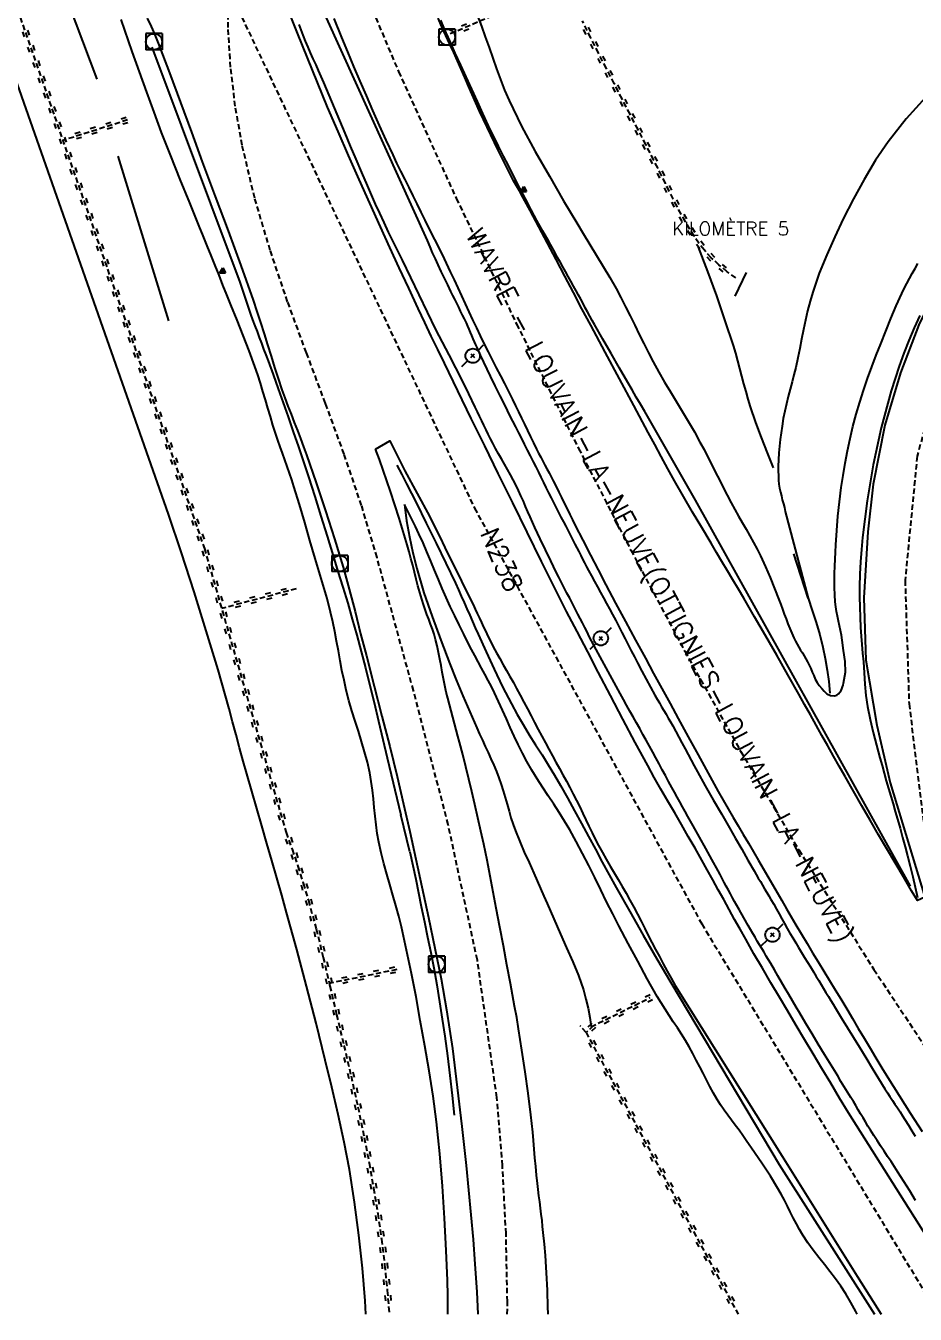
# Model space of a CAD drawing. Header units: millimetres. Extents: x 164000 to 165000, y 151998 to 153000.
# Drawn here: x 164784.2 to 164866.7, y 152000 to 152119.6 of the extents above; entities that cross this region are included whole.
import ezdxf
from ezdxf.enums import TextEntityAlignment as Align

# ---------------------------------------------------------------- set-up
doc = ezdxf.new("R2010")
doc.units = ezdxf.units.MM
doc.linetypes.add('DASHED', pattern=[0.75, 0.5, -0.25])
doc.layers.get('0').update_dxf_attribs({"linetype": 'CONTINUOUS'})
for name, color, linetype in [('W0001', 6, 'DASHED'), ('W0004', 5, 'CONTINUOUS'), ('W0008', 7, 'CONTINUOUS'), ('W0010', 4, 'CONTINUOUS'), ('W0120', 7, 'CONTINUOUS'), ('W0211', 2, 'CONTINUOUS'), ('W0214', 2, 'CONTINUOUS'), ('W0220', 5, 'DASHED'), ('W0300', 7, 'CONTINUOUS'), ('W0330', 7, 'CONTINUOUS'), ('W0420', 7, 'CONTINUOUS'), ('W0473', 7, 'CONTINUOUS'), ('W0850', 7, 'CONTINUOUS'), ('W0984', 7, 'CONTINUOUS'), ('W0989', 7, 'CONTINUOUS'), ('W0990', 7, 'CONTINUOUS')]:
    doc.layers.add(name, color=color, linetype=linetype)
doc.styles.get("Standard").update_dxf_attribs({"font": 'romans.shx', "width": 0.85})

# ---------------------------------------------------------------- blocks, each defined once
blk = doc.blocks.new('T420')
for p, q in [((0.75, 0.75), (-0.75, 0.75)), ((-0.75, 0.75), (-0.75, -0.75)), ((0.75, 0.75), (0.75, -0.75)), ((0.75, -0.75), (-0.75, -0.75))]:
    blk.add_line(p, q)
blk.add_ellipse((0, 0), major_axis=(-0.53, 0.53), ratio=1, start_param=3.926991, end_param=10.210176)
blk = doc.blocks.new('T850')
for p, q in [((-0.25, -0.15), (0, 0.32)), ((0, 0.32), (0.25, -0.15)), ((-0.25, -0.15), (0.25, -0.15))]:
    blk.add_line(p, q)
for major_axis in [(-0.106, 0.106), (-0.0354, 0.0354), (-0.0236, 0.0236)]:
    blk.add_ellipse((0, 0), major_axis=major_axis, ratio=1, start_param=3.926991, end_param=10.210176)
blk = doc.blocks.new('T473')
for p, q in [((-0.166667, 0.166667), (0.166667, -0.166667)), ((-0.166667, -0.166667), (0.166667, 0.166667)), ((0.500001, 0.500001), (1.000002, 1.000002)), ((-1.000002, -1.000002), (-0.500001, -0.500001))]:
    blk.add_line(p, q)
blk.add_ellipse((0, 0), major_axis=(0.471405, 0.471405), ratio=1, start_param=5.4977871438, end_param=11.780972451)
blk = doc.blocks.new('t220o')
at = {"color": 0, "linetype": 'Continuous'}
for p, q in [((-0.25, 0.25), (0.25, 0.25)), ((-0.25, -0.25), (0.25, -0.25))]:
    blk.add_line(p, q, dxfattribs=at)

msp = doc.modelspace()

# ---------------------------------------------------------------- linework, layer by layer
at = {"layer": 'W0001'}
for points in [[(164798.4, 152171), (164801.84, 152159.92), (164805.55, 152148.93), (164809.52, 152138.03), (164813.76, 152127.23), (164818.79, 152115.33), (164824.15, 152103.56), (164829.74, 152091.91), (164835.5, 152080.35), (164840.36, 152070.9), (164845.36, 152061.52), (164850.54, 152052.25), (164855.94, 152043.09), (164862.9, 152032), (164870.14, 152021.08), (164877.56, 152010.3), (164884.79, 152000)], [(164913.84, 152127.65), (164902.31, 152124), (164891.58, 152118.44), (164884.49, 152112.97), (164878.49, 152106.36), (164873.65, 152098.9), (164869.97, 152090.84), (164866.92, 152079.63), (164865.8, 152068.11), (164866.17, 152056.65), (164867.54, 152045.36), (164870.1, 152033.29), (164873.9, 152021.55), (164878.91, 152010.27), (164884.84, 152000)], [(164828.89, 152000), (164828.9, 152001.19), (164828.77, 152007.5), (164828.44, 152013.81), (164827.92, 152020.11), (164826.11, 152032.86), (164823.4, 152045.44), (164820.18, 152057.87), (164816.8, 152070.23), (164815.37, 152075.05), (164813.75, 152079.81), (164812.02, 152084.53), (164810.25, 152089.23), (164808.51, 152093.96), (164806.89, 152098.73), (164805.45, 152103.57), (164804.29, 152108.48), (164803.65, 152112.1), (164803.21, 152115.74), (164802.99, 152119.41), (164802.97, 152123.08)], [(164802.97, 152123.08), (164825.84, 152074.82), (164846.93, 152036.22), (164868.86, 152000)]]:
    msp.add_lwpolyline(points, dxfattribs=at)
at = {"layer": 'W0004'}
for points in [[(164795.9, 152117.6), (164804.07, 152095.78)], [(164804.07, 152095.78), (164804.31, 152095.03), (164804.56, 152094.29), (164804.81, 152093.55), (164805.07, 152092.81), (164805.26, 152092.27), (164805.46, 152091.73), (164805.67, 152091.19), (164805.87, 152090.65), (164806.08, 152090.11), (164806.28, 152089.57), (164806.49, 152089.03), (164806.69, 152088.49), (164807.16, 152087.2), (164807.63, 152085.89), (164808.09, 152084.59), (164808.55, 152083.29), (164809.03, 152081.89), (164809.51, 152080.5), (164809.98, 152079.1), (164810.44, 152077.7), (164811.02, 152075.88), (164811.6, 152074.05), (164812.17, 152072.22), (164812.73, 152070.39), (164813.18, 152068.93), (164813.64, 152067.46), (164814.08, 152065.99), (164814.51, 152064.51), (164814.93, 152063.01), (164815.33, 152061.5), (164815.72, 152059.98), (164816.1, 152058.47), (164816.53, 152056.76), (164816.94, 152055.05), (164817.34, 152053.33), (164817.75, 152051.62)], [(164817.75, 152051.62), (164819.02, 152046.36)], [(164818.99, 152046.36), (164819.02, 152046.36)], [(164819.85, 152042.91), (164819.02, 152046.36)], [(164819.85, 152042.91), (164820.13, 152041.64), (164820.39, 152040.37), (164820.65, 152039.1), (164820.9, 152037.83), (164821.2, 152036.41), (164821.5, 152034.99), (164821.79, 152033.57), (164822.06, 152032.14), (164822.34, 152030.56), (164822.61, 152028.98), (164822.86, 152027.39), (164823.09, 152025.8), (164823.33, 152023.97), (164823.56, 152022.14), (164823.77, 152020.3), (164823.95, 152018.47)]]:
    msp.add_lwpolyline(points, dxfattribs=at)
at = {"layer": 'W0008'}
for points in [[(164919.32, 152131.86), (164911.96, 152130.45), (164905.73, 152128.64), (164899.89, 152126.4), (164895.03, 152123.97), (164890.3, 152120.97), (164885.61, 152117.4), (164881.29, 152113.43), (164876.87, 152108.54), (164873.9, 152104.62), (164869.87, 152097.55), (164867.09, 152091.83), (164865.36, 152087.37), (164863.92, 152082.51), (164862.84, 152077.04), (164862.34, 152072.62), (164861.97, 152066.47), (164862.15, 152060.69), (164863.18, 152054.68), (164864.41, 152049.32), (164867.63, 152038.71), (164866.95, 152038.4), (164866.41, 152039.29)], [(164860.56, 152018.68), (164859.73, 152020.06), (164858.91, 152021.43), (164858.09, 152022.81), (164857.27, 152024.18), (164856.48, 152025.49), (164855.7, 152026.8), (164854.91, 152028.11), (164854.14, 152029.42), (164853.35, 152030.76), (164852.56, 152032.11), (164851.78, 152033.46), (164851.01, 152034.81), (164850.49, 152035.73), (164849.98, 152036.64), (164849.47, 152037.56), (164848.97, 152038.48), (164848.46, 152039.4), (164847.96, 152040.32), (164847.45, 152041.24), (164846.93, 152042.15), (164846.31, 152043.25), (164845.68, 152044.34), (164845.05, 152045.44), (164844.42, 152046.53), (164843.78, 152047.62), (164843.15, 152048.72), (164842.53, 152049.81), (164841.92, 152050.92), (164840.75, 152053.07), (164839.6, 152055.23), (164838.47, 152057.41), (164837.33, 152059.58), (164836.35, 152061.46), (164835.36, 152063.35), (164834.39, 152065.23), (164833.42, 152067.13), (164832.06, 152069.85), (164830.72, 152072.57), (164829.39, 152075.3), (164828.05, 152078.03), (164826.8, 152080.58), (164825.55, 152083.14), (164824.3, 152085.69), (164823.06, 152088.25), (164822.45, 152089.52), (164821.84, 152090.78), (164821.24, 152092.05), (164820.63, 152093.32), (164819.75, 152095.21), (164818.87, 152097.11), (164817.99, 152099), (164817.13, 152100.9), (164816.13, 152103.11), (164815.14, 152105.32), (164814.15, 152107.53), (164813.19, 152109.75), (164812.22, 152112.03), (164811.27, 152114.31), (164810.34, 152116.6), (164809.41, 152118.89), (164808.62, 152120.9)], [(164795.48, 152120.28), (164795.83, 152119.51), (164796.17, 152118.73), (164796.49, 152117.95), (164797.56, 152115.22), (164798.58, 152112.46), (164799.58, 152109.7), (164800.59, 152106.94), (164801.79, 152103.74), (164802.99, 152100.54), (164804.17, 152097.33), (164805.31, 152094.1), (164805.66, 152093.07), (164806, 152092.03), (164806.32, 152090.99), (164806.64, 152089.95), (164806.97, 152088.91), (164807.29, 152087.87), (164807.63, 152086.83), (164807.98, 152085.8), (164808.25, 152085.04), (164808.53, 152084.28), (164808.82, 152083.53), (164809.11, 152082.77), (164809.41, 152082.02), (164809.69, 152081.27), (164809.98, 152080.51), (164810.25, 152079.75), (164811.14, 152077.17), (164812.01, 152074.57), (164812.85, 152071.96), (164813.65, 152069.34), (164814.22, 152067.29), (164814.76, 152065.22), (164815.28, 152063.15), (164815.81, 152061.09), (164816.53, 152058.29), (164817.26, 152055.5), (164817.98, 152052.7), (164818.66, 152049.89), (164819.26, 152047.34), (164819.84, 152044.79), (164820.41, 152042.23), (164820.96, 152039.67), (164821.57, 152036.82), (164822.17, 152033.98), (164822.74, 152031.12), (164823.25, 152028.26), (164823.79, 152024.65), (164824.25, 152021.04), (164824.66, 152017.42), (164825.06, 152013.8), (164825.3, 152011.52), (164825.52, 152009.23), (164825.72, 152006.94), (164825.89, 152004.65), (164826.06, 152002.07), (164826.17, 152000)], [(164812.78, 152120.25), (164813.51, 152118.49), (164814.07, 152117.14), (164814.63, 152115.79), (164815.2, 152114.44), (164815.78, 152113.1), (164816.38, 152111.71), (164817, 152110.33), (164817.62, 152108.96), (164818.26, 152107.59), (164818.62, 152106.83), (164818.99, 152106.07), (164819.37, 152105.31), (164819.74, 152104.55), (164820.12, 152103.79), (164820.5, 152103.04), (164820.88, 152102.28), (164821.25, 152101.52), (164821.84, 152100.33), (164822.43, 152099.14), (164823.02, 152097.95), (164823.6, 152096.75), (164823.95, 152096.01), (164824.3, 152095.26), (164824.64, 152094.51), (164824.99, 152093.77), (164825.33, 152093.02), (164825.67, 152092.27), (164826.02, 152091.53), (164826.38, 152090.79), (164826.75, 152090.04), (164827.12, 152089.3), (164827.49, 152088.57), (164827.87, 152087.83), (164828.25, 152087.09), (164828.63, 152086.36), (164829, 152085.62), (164829.37, 152084.88), (164829.66, 152084.31), (164829.94, 152083.73), (164830.21, 152083.16), (164830.49, 152082.59), (164830.77, 152082.01), (164831.05, 152081.44), (164831.33, 152080.86), (164831.61, 152080.29), (164831.8, 152079.92), (164831.99, 152079.55), (164832.19, 152079.18), (164832.38, 152078.81), (164832.57, 152078.44), (164832.77, 152078.07), (164832.96, 152077.7), (164833.15, 152077.33), (164833.41, 152076.81), (164833.67, 152076.3), (164833.92, 152075.78), (164834.18, 152075.26), (164834.43, 152074.75), (164834.69, 152074.23), (164834.94, 152073.71), (164835.2, 152073.2), (164835.9, 152071.82), (164836.61, 152070.44), (164837.32, 152069.07), (164838.03, 152067.7), (164838.94, 152065.98), (164839.86, 152064.28), (164840.78, 152062.57), (164841.7, 152060.87), (164842.46, 152059.47), (164843.22, 152058.08), (164843.99, 152056.68), (164844.75, 152055.29), (164845.68, 152053.59), (164846.6, 152051.9), (164847.53, 152050.2), (164848.47, 152048.52), (164848.93, 152047.71), (164849.39, 152046.91), (164849.86, 152046.11), (164850.32, 152045.31), (164850.79, 152044.52), (164851.26, 152043.72), (164851.73, 152042.92), (164852.2, 152042.12), (164852.63, 152041.37), (164853.06, 152040.63), (164853.5, 152039.88), (164853.93, 152039.13), (164854.36, 152038.38), (164854.8, 152037.63), (164855.24, 152036.88), (164855.67, 152036.13), (164856.19, 152035.27), (164856.71, 152034.41), (164857.22, 152033.55), (164857.75, 152032.69), (164858.27, 152031.83), (164858.79, 152030.98), (164859.31, 152030.12), (164859.83, 152029.26), (164860.38, 152028.35), (164860.92, 152027.43), (164861.46, 152026.52), (164862, 152025.61), (164862.55, 152024.7), (164863.09, 152023.79), (164863.64, 152022.88), (164864.2, 152021.97), (164865.25, 152020.3), (164866.31, 152018.63), (164867.38, 152016.96)], [(164866.41, 152039.29), (164865.64, 152040.59), (164864.87, 152041.89), (164864.1, 152043.19), (164863.34, 152044.5), (164862.55, 152045.84), (164861.78, 152047.19), (164861, 152048.54), (164860.23, 152049.89), (164859.69, 152050.85), (164859.16, 152051.8), (164858.62, 152052.76), (164858.09, 152053.72), (164857.55, 152054.68), (164857.02, 152055.64), (164856.48, 152056.6), (164855.94, 152057.55), (164854.93, 152059.35), (164853.91, 152061.15), (164852.88, 152062.94), (164851.84, 152064.73), (164851.34, 152065.58), (164850.84, 152066.44), (164850.33, 152067.29), (164849.83, 152068.14), (164849.32, 152069), (164848.81, 152069.85), (164848.3, 152070.7), (164847.8, 152071.55), (164846.94, 152073), (164846.08, 152074.44), (164845.23, 152075.89), (164844.4, 152077.35), (164843.78, 152078.47), (164843.17, 152079.59), (164842.57, 152080.71), (164841.97, 152081.83), (164840.63, 152084.32), (164839.29, 152086.8), (164837.96, 152089.29), (164836.63, 152091.78), (164835.82, 152093.3), (164835.02, 152094.83), (164834.22, 152096.35), (164833.42, 152097.88), (164832.62, 152099.4), (164831.82, 152100.92), (164831, 152102.44), (164830.18, 152103.95), (164830.1, 152104.11), (164830.01, 152104.26), (164829.92, 152104.42), (164829.83, 152104.57), (164829.74, 152104.72), (164829.65, 152104.88), (164829.57, 152105.03), (164829.48, 152105.19), (164828.75, 152106.6), (164828.04, 152108.02), (164827.35, 152109.45), (164826.68, 152110.88), (164826.32, 152111.65), (164825.97, 152112.43), (164825.63, 152113.2), (164825.29, 152113.98), (164824.95, 152114.76), (164824.61, 152115.54), (164824.27, 152116.31), (164823.93, 152117.09), (164823.56, 152117.88), (164823.2, 152118.68), (164822.83, 152119.47), (164822.46, 152120.27)], [(164816.67, 152080.29), (164817.99, 152081.05), (164819.37, 152078.27), (164821.66, 152074.06)], [(164832.68, 152000), (164832.68, 152000.09), (164832.66, 152000.63), (164832.65, 152001.16), (164832.63, 152001.7), (164832.61, 152002.23), (164832.58, 152002.77), (164832.56, 152003.31), (164832.49, 152004.37), (164832.42, 152005.44), (164832.33, 152006.5), (164832.23, 152007.57), (164832.17, 152008.14), (164832.11, 152008.71), (164832.04, 152009.28), (164831.97, 152009.85), (164831.9, 152010.42), (164831.83, 152010.99), (164831.76, 152011.56), (164831.69, 152012.13), (164831.61, 152012.92), (164831.54, 152013.72), (164831.46, 152014.51), (164831.39, 152015.31), (164831.32, 152016.11), (164831.25, 152016.9), (164831.16, 152017.7), (164831.07, 152018.49), (164830.82, 152020.5), (164830.55, 152022.5), (164830.25, 152024.51), (164829.94, 152026.5), (164829.76, 152027.55), (164829.57, 152028.6), (164829.38, 152029.64), (164829.19, 152030.69), (164828.86, 152032.43), (164828.53, 152034.18), (164828.2, 152035.93), (164827.86, 152037.67), (164827.58, 152039.16), (164827.3, 152040.64), (164827.01, 152042.13), (164826.7, 152043.61), (164826.44, 152044.84), (164826.17, 152046.07), (164825.88, 152047.29), (164825.6, 152048.52), (164825.32, 152049.66), (164825.04, 152050.8), (164824.76, 152051.94), (164824.46, 152053.08), (164824.31, 152053.66), (164824.15, 152054.24), (164823.99, 152054.82), (164823.83, 152055.41), (164823.67, 152055.99), (164823.52, 152056.57), (164823.37, 152057.16), (164823.22, 152057.74), (164823.09, 152058.35), (164822.97, 152058.96), (164822.86, 152059.57), (164822.75, 152060.19), (164822.63, 152060.8), (164822.51, 152061.41), (164822.38, 152062.02), (164822.23, 152062.62), (164822.09, 152063.1), (164821.94, 152063.57), (164821.77, 152064.03), (164821.61, 152064.49), (164821.43, 152064.95), (164821.27, 152065.41), (164821.11, 152065.88), (164820.96, 152066.35), (164820.77, 152066.97), (164820.6, 152067.6), (164820.44, 152068.23), (164820.28, 152068.87), (164820.12, 152069.5), (164819.95, 152070.13), (164819.79, 152070.76), (164819.61, 152071.39), (164819.24, 152072.64), (164818.85, 152073.88), (164818.45, 152075.12), (164818.04, 152076.35), (164817.71, 152077.34), (164817.37, 152078.33), (164817.02, 152079.31), (164816.67, 152080.29)], [(164821.66, 152074.06), (164822.14, 152073.1), (164822.62, 152072.13), (164823.1, 152071.17), (164823.57, 152070.2), (164824.11, 152069.12), (164824.64, 152068.04), (164825.18, 152066.95), (164825.71, 152065.86), (164825.91, 152065.44), (164826.1, 152065.02), (164826.3, 152064.6), (164826.49, 152064.18), (164826.69, 152063.76), (164826.89, 152063.35), (164827.09, 152062.93), (164827.3, 152062.52), (164827.59, 152061.95), (164827.89, 152061.39), (164828.2, 152060.84), (164828.51, 152060.28), (164828.83, 152059.73), (164829.14, 152059.18), (164829.45, 152058.62), (164829.75, 152058.07), (164830.09, 152057.44), (164830.42, 152056.81), (164830.76, 152056.18), (164831.09, 152055.54), (164831.42, 152054.91), (164831.75, 152054.28), (164832.09, 152053.65), (164832.42, 152053.02), (164832.74, 152052.43), (164833.07, 152051.83), (164833.4, 152051.24), (164833.73, 152050.65), (164834.05, 152050.06), (164834.38, 152049.47), (164834.7, 152048.87), (164835.01, 152048.27), (164835.31, 152047.68), (164835.61, 152047.08), (164835.89, 152046.48), (164836.18, 152045.88), (164836.46, 152045.28), (164836.75, 152044.68), (164837.05, 152044.09), (164837.36, 152043.5), (164837.71, 152042.86), (164838.07, 152042.22), (164838.44, 152041.59), (164838.81, 152040.96), (164839.18, 152040.33), (164839.55, 152039.7), (164839.92, 152039.07), (164840.27, 152038.43), (164840.62, 152037.78), (164840.97, 152037.13), (164841.3, 152036.47), (164841.64, 152035.81), (164841.97, 152035.16), (164842.31, 152034.5), (164842.65, 152033.85), (164843, 152033.19), (164843.36, 152032.52), (164843.73, 152031.85), (164844.1, 152031.19), (164844.48, 152030.52)], [(164844.48, 152030.52), (164854.41, 152014.66), (164861.34, 152003.52), (164863.58, 152000)], [(164872.35, 152000), (164872.26, 152000.12), (164860.56, 152018.68)]]:
    msp.add_lwpolyline(points, dxfattribs=at)
at = {"layer": 'W0010'}
for points in [[(164809.52, 152125.99), (164821.44, 152099.63)], [(164819.18, 152097.83), (164818.73, 152098.69), (164818.3, 152099.56), (164817.87, 152100.43), (164817.45, 152101.31), (164817.06, 152102.17), (164816.67, 152103.03), (164816.29, 152103.89), (164815.91, 152104.76), (164815.39, 152105.97), (164814.87, 152107.18), (164814.35, 152108.4), (164813.84, 152109.62), (164813.59, 152110.2), (164813.34, 152110.79), (164813.1, 152111.38), (164812.85, 152111.96), (164812.61, 152112.55), (164812.36, 152113.14), (164812.12, 152113.72), (164811.87, 152114.31), (164811.63, 152114.86), (164811.38, 152115.41), (164811.14, 152115.95), (164810.89, 152116.5), (164810.64, 152117.05), (164810.4, 152117.6), (164810.17, 152118.15), (164809.95, 152118.71), (164809.77, 152119.2), (164809.59, 152119.7)], [(164841.65, 152083.77), (164841.26, 152084.45), (164840.86, 152085.12), (164840.47, 152085.8), (164840.08, 152086.47), (164839.3, 152087.81), (164838.52, 152089.15), (164837.75, 152090.49), (164836.98, 152091.84), (164836.76, 152092.23), (164836.55, 152092.62), (164836.34, 152093.01), (164836.13, 152093.4), (164835.92, 152093.79), (164835.71, 152094.19), (164835.5, 152094.58), (164835.28, 152094.97), (164835.03, 152095.42), (164834.79, 152095.87), (164834.54, 152096.31), (164834.29, 152096.76), (164834.04, 152097.21), (164833.78, 152097.66), (164833.53, 152098.11), (164833.29, 152098.56), (164832.74, 152099.54), (164832.18, 152100.52), (164831.64, 152101.5), (164831.1, 152102.49), (164830.57, 152103.5), (164830.05, 152104.51), (164829.54, 152105.53), (164829.02, 152106.54), (164828.55, 152107.47), (164828.08, 152108.41), (164827.62, 152109.35), (164827.16, 152110.29), (164826.63, 152111.42), (164826.11, 152112.55), (164825.6, 152113.69), (164825.08, 152114.82), (164824.58, 152115.93), (164824.06, 152117.04), (164823.56, 152118.16), (164823.06, 152119.27), (164822.71, 152120.09)], [(164821.44, 152099.63), (164821.69, 152099.07), (164821.93, 152098.51), (164822.19, 152097.95), (164822.44, 152097.4), (164822.73, 152096.77), (164823.03, 152096.15), (164823.33, 152095.53), (164823.63, 152094.91), (164823.81, 152094.55), (164823.99, 152094.19), (164824.17, 152093.82), (164824.35, 152093.46), (164824.53, 152093.1), (164824.71, 152092.73), (164824.89, 152092.37), (164825.06, 152092), (164825.19, 152091.71), (164825.32, 152091.42), (164825.45, 152091.12), (164825.57, 152090.83), (164825.7, 152090.53), (164825.82, 152090.24), (164825.95, 152089.95), (164826.08, 152089.65), (164826.38, 152089), (164826.68, 152088.36), (164826.99, 152087.71), (164827.3, 152087.06), (164827.74, 152086.15), (164828.19, 152085.24), (164828.65, 152084.33), (164829.1, 152083.42), (164829.38, 152082.88), (164829.65, 152082.34), (164829.92, 152081.8), (164830.2, 152081.26), (164830.47, 152080.73), (164830.74, 152080.19), (164831.02, 152079.65), (164831.29, 152079.11), (164831.53, 152078.63), (164831.77, 152078.15), (164832.01, 152077.67), (164832.25, 152077.19), (164832.48, 152076.71), (164832.72, 152076.23), (164832.96, 152075.75), (164833.2, 152075.28), (164833.43, 152074.84), (164833.65, 152074.41), (164833.87, 152073.98), (164834.09, 152073.55), (164834.32, 152073.12), (164834.54, 152072.69), (164834.76, 152072.26), (164834.98, 152071.82), (164835.16, 152071.47), (164835.34, 152071.12), (164835.52, 152070.77), (164835.7, 152070.42), (164835.87, 152070.07), (164836.05, 152069.72), (164836.23, 152069.37), (164836.41, 152069.02), (164836.69, 152068.51), (164836.97, 152068), (164837.25, 152067.49), (164837.53, 152066.98), (164837.82, 152066.47), (164838.1, 152065.97), (164838.38, 152065.46), (164838.65, 152064.94), (164838.95, 152064.38), (164839.24, 152063.82), (164839.53, 152063.26), (164839.82, 152062.69), (164840.1, 152062.13), (164840.39, 152061.56), (164840.68, 152061), (164840.97, 152060.44), (164841.37, 152059.69), (164841.77, 152058.94), (164842.18, 152058.19), (164842.59, 152057.45), (164842.79, 152057.09), (164843, 152056.73), (164843.21, 152056.38), (164843.41, 152056.03), (164843.62, 152055.68), (164843.83, 152055.32), (164844.04, 152054.97), (164844.24, 152054.61), (164844.53, 152054.08), (164844.82, 152053.55), (164845.1, 152053.02), (164845.39, 152052.48), (164845.67, 152051.95), (164845.95, 152051.41), (164846.24, 152050.88), (164846.53, 152050.35), (164847.26, 152049.04), (164848, 152047.74), (164848.75, 152046.44), (164849.5, 152045.14), (164850.07, 152044.15), (164850.64, 152043.15), (164851.21, 152042.15), (164851.79, 152041.15), (164851.99, 152040.82), (164852.18, 152040.48), (164852.38, 152040.15), (164852.57, 152039.82), (164852.77, 152039.48), (164852.97, 152039.15), (164853.16, 152038.82), (164853.35, 152038.48), (164853.61, 152038.04), (164853.86, 152037.59), (164854.11, 152037.15), (164854.36, 152036.7), (164854.61, 152036.25), (164854.87, 152035.81), (164855.12, 152035.36), (164855.38, 152034.92), (164855.65, 152034.47), (164855.92, 152034.02), (164856.19, 152033.57), (164856.46, 152033.12), (164856.74, 152032.68), (164857.02, 152032.23), (164857.29, 152031.78), (164857.56, 152031.33), (164857.79, 152030.97), (164858.01, 152030.6), (164858.23, 152030.23), (164858.45, 152029.86), (164858.68, 152029.5), (164858.9, 152029.13), (164859.12, 152028.76), (164859.34, 152028.39), (164859.9, 152027.49), (164860.45, 152026.58), (164861, 152025.68), (164861.56, 152024.78), (164862.15, 152023.81), (164862.74, 152022.85), (164863.33, 152021.88), (164863.93, 152020.92), (164864.16, 152020.56), (164864.39, 152020.2), (164864.63, 152019.85), (164864.86, 152019.49), (164865.1, 152019.14), (164865.33, 152018.78), (164865.56, 152018.42), (164865.79, 152018.06), (164866.11, 152017.55), (164866.43, 152017.03), (164866.74, 152016.52)], [(164822.25, 152091.38), (164819.18, 152097.83)], [(164867.17, 152092.7), (164866.65, 152091.54), (164866.16, 152090.36), (164865.69, 152089.18), (164865.25, 152087.98), (164864.87, 152086.85), (164864.52, 152085.7), (164864.19, 152084.55), (164863.88, 152083.4), (164863.59, 152082.26), (164863.32, 152081.13), (164863.08, 152079.98), (164862.85, 152078.84), (164862.55, 152077.16), (164862.28, 152075.48), (164862.05, 152073.79), (164861.85, 152072.09), (164861.75, 152070.96), (164861.67, 152069.82), (164861.61, 152068.68), (164861.58, 152067.53), (164861.58, 152066.58), (164861.59, 152065.63), (164861.62, 152064.68), (164861.66, 152063.73), (164861.72, 152062.93), (164861.78, 152062.14), (164861.86, 152061.34), (164861.93, 152060.55), (164862.01, 152059.51), (164862.08, 152058.47), (164862.17, 152057.43), (164862.31, 152056.39), (164862.55, 152055.19), (164862.84, 152053.99), (164863.15, 152052.8), (164863.47, 152051.62), (164863.66, 152050.91), (164863.86, 152050.2), (164864.06, 152049.49), (164864.27, 152048.78), (164864.48, 152048.08), (164864.68, 152047.37), (164864.89, 152046.66), (164865.09, 152045.95), (164865.33, 152045.1), (164865.57, 152044.24), (164865.81, 152043.39), (164866.03, 152042.53), (164866.28, 152041.57), (164866.51, 152040.6), (164866.73, 152039.64), (164866.95, 152038.67)], [(164866.77, 152010.57), (164866.23, 152011.44), (164865.69, 152012.31), (164865.14, 152013.18), (164864.83, 152013.67), (164864.51, 152014.16), (164864.18, 152014.65), (164863.86, 152015.13), (164863.53, 152015.62), (164863.21, 152016.11), (164862.89, 152016.6), (164862.58, 152017.09), (164862.35, 152017.46), (164862.12, 152017.84), (164861.9, 152018.22), (164861.67, 152018.6), (164861.45, 152018.98), (164861.22, 152019.36), (164861, 152019.73), (164860.77, 152020.11), (164860.47, 152020.61), (164860.16, 152021.11), (164859.85, 152021.61), (164859.55, 152022.11), (164859.24, 152022.61), (164858.93, 152023.1), (164858.62, 152023.6), (164858.32, 152024.1), (164857.74, 152025.06), (164857.17, 152026.02), (164856.59, 152026.97), (164856.03, 152027.93), (164855.69, 152028.51), (164855.35, 152029.09), (164855.01, 152029.66), (164854.68, 152030.24), (164854.34, 152030.82), (164854, 152031.39), (164853.67, 152031.97), (164853.33, 152032.55), (164853.12, 152032.89), (164852.92, 152033.24), (164852.71, 152033.59), (164852.5, 152033.94), (164852.3, 152034.28), (164852.09, 152034.63), (164851.89, 152034.98), (164851.68, 152035.33), (164851.25, 152036.06), (164850.83, 152036.8), (164850.4, 152037.55), (164849.98, 152038.29), (164849.79, 152038.65), (164849.59, 152039.01), (164849.4, 152039.36), (164849.21, 152039.72), (164849.02, 152040.08), (164848.83, 152040.44), (164848.64, 152040.8), (164848.45, 152041.15), (164847.88, 152042.19), (164847.3, 152043.23), (164846.73, 152044.27), (164846.15, 152045.31), (164845.9, 152045.76), (164845.65, 152046.2), (164845.4, 152046.65), (164845.15, 152047.1), (164844.9, 152047.55), (164844.65, 152048), (164844.4, 152048.44), (164844.16, 152048.89), (164843.86, 152049.44), (164843.56, 152049.99), (164843.27, 152050.53), (164842.97, 152051.08), (164842.67, 152051.63), (164842.38, 152052.17), (164842.08, 152052.72), (164841.78, 152053.26), (164841.48, 152053.81), (164841.18, 152054.35), (164840.87, 152054.89), (164840.57, 152055.44), (164840.26, 152055.98), (164839.96, 152056.52), (164839.66, 152057.06), (164839.35, 152057.61), (164838.8, 152058.62), (164838.24, 152059.64), (164837.69, 152060.66), (164837.14, 152061.68), (164836.93, 152062.09), (164836.71, 152062.5), (164836.5, 152062.91), (164836.29, 152063.32), (164836.08, 152063.74), (164835.87, 152064.15), (164835.66, 152064.56), (164835.44, 152064.97), (164835.19, 152065.46), (164834.94, 152065.95), (164834.68, 152066.44), (164834.42, 152066.92), (164834.17, 152067.41), (164833.92, 152067.9), (164833.67, 152068.39), (164833.42, 152068.88), (164832.92, 152069.91), (164832.42, 152070.94), (164831.93, 152071.97), (164831.45, 152073.01), (164831.23, 152073.5), (164831.01, 152073.99), (164830.8, 152074.48), (164830.59, 152074.97), (164830.38, 152075.46), (164830.16, 152075.95), (164829.93, 152076.44), (164829.7, 152076.92), (164829.44, 152077.42), (164829.18, 152077.91), (164828.9, 152078.4), (164828.63, 152078.88), (164828.35, 152079.37), (164828.07, 152079.85), (164827.8, 152080.34), (164827.54, 152080.83), (164827.33, 152081.25), (164827.12, 152081.66), (164826.92, 152082.08), (164826.72, 152082.5), (164826.52, 152082.92), (164826.32, 152083.34), (164826.12, 152083.76), (164825.92, 152084.18), (164825.32, 152085.4), (164824.72, 152086.61), (164824.11, 152087.82), (164823.49, 152089.03), (164823.19, 152089.62), (164822.88, 152090.21), (164822.57, 152090.8), (164822.25, 152091.38)], [(164866.3, 152039.72), (164846.34, 152075.55), (164841.65, 152083.77)], [(164818.64, 152078.81), (164819.1, 152077.93), (164819.55, 152077.05), (164820, 152076.16), (164820.45, 152075.28), (164821.37, 152073.42), (164822.29, 152071.57), (164823.2, 152069.7), (164824.09, 152067.83), (164824.36, 152067.24), (164824.62, 152066.65), (164824.88, 152066.06), (164825.14, 152065.47), (164825.4, 152064.88), (164825.66, 152064.29), (164825.92, 152063.7), (164826.19, 152063.11), (164826.93, 152061.48), (164827.68, 152059.85), (164828.45, 152058.23), (164829.27, 152056.64), (164829.8, 152055.67), (164830.36, 152054.72), (164830.93, 152053.78), (164831.52, 152052.84), (164832.11, 152051.91), (164832.69, 152050.98), (164833.27, 152050.03), (164833.82, 152049.08), (164834.49, 152047.91), (164835.14, 152046.72), (164835.79, 152045.53), (164836.43, 152044.34), (164837.06, 152043.15), (164837.7, 152041.96), (164838.35, 152040.77), (164839, 152039.59), (164840.25, 152037.38), (164841.5, 152035.18), (164842.77, 152032.98), (164844.05, 152030.79)], [(164844.05, 152030.79), (164854.11, 152013.91), (164862.97, 152000)]]:
    msp.add_lwpolyline(points, dxfattribs=at)
at = {"layer": 'W0120'}
msp.add_lwpolyline([(164851.04, 152096.67), (164850.01, 152094.48)], dxfattribs=at)
at = {"layer": 'W0211'}
for points in [[(164823.38, 152000), (164823.38, 152000.34), (164823.36, 152001.74), (164823.33, 152003.13), (164823.28, 152004.53), (164823.22, 152005.92), (164823.07, 152008.91), (164822.88, 152011.9), (164822.64, 152014.89), (164822.33, 152017.87), (164822.02, 152020.23), (164821.65, 152022.58), (164821.24, 152024.92), (164820.82, 152027.26), (164820.42, 152029.44), (164820, 152031.61), (164819.55, 152033.78), (164819.07, 152035.95), (164818.82, 152036.94), (164818.56, 152037.92), (164818.27, 152038.9), (164817.98, 152039.87), (164817.7, 152040.85), (164817.43, 152041.84), (164817.18, 152042.83), (164816.97, 152043.82), (164816.83, 152044.62), (164816.72, 152045.42), (164816.63, 152046.23), (164816.55, 152047.03), (164816.48, 152047.84), (164816.39, 152048.64), (164816.27, 152049.45), (164816.13, 152050.24), (164815.91, 152051.22), (164815.65, 152052.19), (164815.37, 152053.14), (164815.07, 152054.1), (164814.77, 152055.05), (164814.47, 152056), (164814.2, 152056.96), (164813.94, 152057.93), (164813.74, 152058.83), (164813.55, 152059.73), (164813.38, 152060.64), (164813.22, 152061.55), (164813.05, 152062.45), (164812.88, 152063.36), (164812.69, 152064.26), (164812.49, 152065.16), (164812.16, 152066.41), (164811.8, 152067.65), (164811.43, 152068.89), (164811.06, 152070.12), (164810.57, 152071.8), (164810.09, 152073.47), (164809.6, 152075.15), (164809.09, 152076.81), (164808.89, 152077.43), (164808.68, 152078.05), (164808.46, 152078.67), (164808.24, 152079.28), (164808.02, 152079.9), (164807.81, 152080.51), (164807.6, 152081.13), (164807.39, 152081.75), (164807.14, 152082.52), (164806.91, 152083.3), (164806.68, 152084.08), (164806.45, 152084.86), (164806.22, 152085.64), (164805.98, 152086.41), (164805.73, 152087.19), (164805.47, 152087.95), (164804.95, 152089.4), (164804.38, 152090.83), (164803.81, 152092.25), (164803.24, 152093.67), (164802.87, 152094.59), (164802.5, 152095.5), (164802.14, 152096.42), (164801.77, 152097.33), (164801.4, 152098.24), (164801.03, 152099.16), (164800.66, 152100.07), (164800.29, 152100.98), (164799.42, 152103.15), (164798.54, 152105.32), (164797.66, 152107.49), (164796.81, 152109.67), (164796.11, 152111.54), (164795.43, 152113.41), (164794.76, 152115.29), (164794.09, 152117.17), (164793.74, 152118.16), (164793.4, 152119.16), (164793.07, 152120.16)], [(164826.11, 152120.51), (164826.49, 152119.54), (164826.85, 152118.55), (164827.2, 152117.56), (164827.54, 152116.56), (164827.88, 152115.57), (164828.25, 152114.58), (164828.63, 152113.6), (164829.05, 152112.64), (164830.21, 152110.25), (164831.48, 152107.92), (164832.8, 152105.62), (164834.12, 152103.33), (164834.72, 152102.3), (164835.33, 152101.29), (164835.94, 152100.28), (164836.56, 152099.27), (164837.18, 152098.26), (164837.8, 152097.24), (164838.4, 152096.22), (164838.98, 152095.18), (164839.43, 152094.34), (164839.86, 152093.5), (164840.29, 152092.64), (164840.71, 152091.79), (164841.13, 152090.93), (164841.55, 152090.08), (164841.98, 152089.23), (164842.43, 152088.39), (164842.95, 152087.44), (164843.49, 152086.51), (164844.04, 152085.59), (164844.6, 152084.66), (164845.16, 152083.74), (164845.71, 152082.81), (164846.25, 152081.88), (164846.77, 152080.94), (164847.15, 152080.24), (164847.51, 152079.54), (164847.87, 152078.83), (164848.22, 152078.13), (164848.58, 152077.42), (164848.93, 152076.71), (164849.29, 152076), (164849.66, 152075.3), (164850, 152074.68), (164850.34, 152074.07), (164850.69, 152073.46), (164851.04, 152072.85), (164851.39, 152072.24), (164851.74, 152071.62), (164852.07, 152071), (164852.38, 152070.37), (164852.84, 152069.37), (164853.27, 152068.36), (164853.67, 152067.34), (164854.08, 152066.32), (164854.26, 152065.88), (164854.43, 152065.43), (164854.59, 152064.98), (164854.76, 152064.53), (164854.92, 152064.08), (164855.1, 152063.64), (164855.29, 152063.19), (164855.49, 152062.76), (164855.63, 152062.47), (164855.78, 152062.19), (164855.94, 152061.92), (164856.1, 152061.64), (164856.27, 152061.37), (164856.43, 152061.1), (164856.6, 152060.82), (164856.75, 152060.55), (164856.91, 152060.24), (164857.05, 152059.92), (164857.19, 152059.59), (164857.32, 152059.27), (164857.47, 152058.95), (164857.64, 152058.64), (164857.84, 152058.34), (164858.08, 152058.07), (164858.29, 152057.83), (164858.54, 152057.59), (164858.88, 152057.41), (164859.26, 152057.39), (164859.46, 152057.46), (164859.62, 152057.57), (164859.76, 152057.72), (164859.87, 152057.89), (164859.94, 152058.05), (164860, 152058.22), (164860.05, 152058.38), (164860.1, 152058.55), (164860.27, 152059.57), (164860.24, 152060.59), (164860.1, 152061.6), (164859.96, 152062.57), (164859.9, 152063.02), (164859.82, 152063.46), (164859.73, 152063.9), (164859.63, 152064.33), (164859.53, 152064.77), (164859.44, 152065.21), (164859.37, 152065.66), (164859.32, 152066.1), (164859.27, 152066.77), (164859.25, 152067.43), (164859.24, 152068.09), (164859.25, 152068.75), (164859.27, 152069.41), (164859.3, 152070.07), (164859.34, 152070.73), (164859.37, 152071.39), (164859.46, 152072.72), (164859.57, 152074.05), (164859.71, 152075.38), (164859.88, 152076.71), (164860.05, 152077.85), (164860.24, 152078.99), (164860.45, 152080.13), (164860.69, 152081.26), (164860.96, 152082.39), (164861.26, 152083.52), (164861.59, 152084.63), (164861.93, 152085.74), (164862.31, 152086.83), (164862.71, 152087.91), (164863.13, 152088.99), (164863.55, 152090.06), (164864.01, 152091.23), (164864.48, 152092.41), (164864.97, 152093.57), (164865.49, 152094.73), (164865.73, 152095.2), (164865.97, 152095.66), (164866.22, 152096.12), (164866.47, 152096.58), (164866.73, 152097.04), (164866.99, 152097.5)], [(164861.34, 152000), (164861.22, 152000.24), (164860.77, 152001.08), (164860.29, 152001.9), (164859.83, 152002.61), (164859.34, 152003.29), (164858.83, 152003.96), (164858.31, 152004.62), (164857.79, 152005.28), (164857.28, 152005.94), (164856.79, 152006.62), (164856.32, 152007.33), (164856.01, 152007.85), (164855.71, 152008.39), (164855.42, 152008.94), (164855.15, 152009.49), (164854.88, 152010.04), (164854.6, 152010.59), (164854.31, 152011.13), (164854, 152011.67), (164853.3, 152012.8), (164852.57, 152013.92), (164851.82, 152015.02), (164851.06, 152016.12), (164850.73, 152016.6), (164850.39, 152017.07), (164850.04, 152017.54), (164849.69, 152018), (164849.35, 152018.47), (164849.01, 152018.95), (164848.68, 152019.43), (164848.36, 152019.92), (164848.01, 152020.52), (164847.68, 152021.12), (164847.36, 152021.74), (164847.05, 152022.36), (164846.75, 152022.97), (164846.43, 152023.59), (164846.11, 152024.2), (164845.77, 152024.81), (164845.42, 152025.4), (164845.05, 152025.99), (164844.68, 152026.57), (164844.29, 152027.15), (164843.91, 152027.73), (164843.54, 152028.32), (164843.17, 152028.9), (164842.81, 152029.5), (164841.88, 152031.12), (164840.99, 152032.76), (164840.12, 152034.4), (164839.25, 152036.05), (164838.67, 152037.16), (164838.11, 152038.28), (164837.56, 152039.4), (164837, 152040.52), (164836.45, 152041.64), (164835.88, 152042.76), (164835.29, 152043.86), (164834.69, 152044.96), (164834.21, 152045.76), (164833.71, 152046.56), (164833.2, 152047.34), (164832.68, 152048.12), (164832.16, 152048.9), (164831.65, 152049.68), (164831.16, 152050.48), (164830.7, 152051.29), (164830.29, 152052.07), (164829.9, 152052.86), (164829.53, 152053.66), (164829.17, 152054.46), (164828.81, 152055.27), (164828.45, 152056.07), (164828.08, 152056.87), (164827.7, 152057.66), (164827.41, 152058.24), (164827.11, 152058.82), (164826.8, 152059.4), (164826.49, 152059.97), (164826.18, 152060.54), (164825.88, 152061.12), (164825.57, 152061.69), (164825.27, 152062.27), (164824.85, 152063.12), (164824.42, 152063.97), (164824.01, 152064.82), (164823.6, 152065.67), (164823.22, 152066.51), (164822.86, 152067.35), (164822.5, 152068.2), (164822.15, 152069.05), (164821.79, 152069.89), (164821.43, 152070.74), (164821.07, 152071.58), (164820.69, 152072.42), (164820.36, 152073.1), (164820.03, 152073.79), (164819.69, 152074.47), (164819.34, 152075.14)]]:
    msp.add_lwpolyline(points, dxfattribs=at)
at = {"layer": 'W0214'}
for points in [[(164867.7, 152112.93), (164865.9, 152110.93), (164864.23, 152108.81), (164863.06, 152107.09), (164861.99, 152105.32), (164861.01, 152103.5), (164860.07, 152101.66), (164859.28, 152100), (164858.53, 152098.31), (164857.84, 152096.6), (164857.24, 152094.86), (164856.98, 152094), (164856.76, 152093.13), (164856.55, 152092.26), (164856.37, 152091.38), (164856.2, 152090.5), (164856.02, 152089.62), (164855.84, 152088.75), (164855.65, 152087.87), (164855.49, 152087.19), (164855.31, 152086.52), (164855.14, 152085.84), (164854.96, 152085.16), (164854.79, 152084.48), (164854.63, 152083.8), (164854.5, 152083.12), (164854.38, 152082.42), (164854.21, 152081.18), (164854.08, 152079.93), (164854.02, 152078.67), (164854.06, 152077.41), (164854.1, 152077.03), (164854.15, 152076.67), (164854.23, 152076.3), (164854.32, 152075.94), (164854.41, 152075.58), (164854.51, 152075.22), (164854.6, 152074.86), (164854.68, 152074.49), (164856.81, 152066.46), (164855.49, 152070.56)], [(164853.6, 152078.54), (164853.02, 152079.94), (164852.47, 152081.35), (164851.95, 152082.77), (164851.47, 152084.2), (164851.25, 152084.91), (164851.04, 152085.62), (164850.85, 152086.33), (164850.66, 152087.05), (164850.48, 152087.76), (164850.29, 152088.48), (164850.09, 152089.19), (164849.88, 152089.9), (164849.12, 152092.2), (164848.33, 152094.5), (164847.51, 152096.78), (164846.64, 152099.04)], [(164819.34, 152075.14), (164819.55, 152073.64), (164819.82, 152072.15), (164820.13, 152070.67), (164820.5, 152069.21), (164821.16, 152066.96), (164821.91, 152064.74), (164822.72, 152062.54), (164823.55, 152060.36), (164824.14, 152058.86), (164824.77, 152057.38), (164825.41, 152055.9), (164826.06, 152054.42), (164826.31, 152053.84), (164826.58, 152053.27), (164826.84, 152052.69), (164827.11, 152052.12), (164827.37, 152051.54), (164827.63, 152050.96), (164827.88, 152050.38), (164828.11, 152049.78), (164828.32, 152049.17), (164828.52, 152048.56), (164828.7, 152047.94), (164828.88, 152047.32), (164829.05, 152046.69), (164829.23, 152046.07), (164829.43, 152045.46), (164829.64, 152044.85), (164830.04, 152043.86), (164830.47, 152042.88), (164830.91, 152041.91), (164831.34, 152040.94), (164831.65, 152040.23), (164831.97, 152039.52), (164832.28, 152038.81), (164832.59, 152038.11), (164832.9, 152037.4), (164833.21, 152036.69), (164833.52, 152035.98), (164833.82, 152035.27), (164834.39, 152033.99), (164834.96, 152032.71), (164835.5, 152031.42), (164835.96, 152030.09), (164836.19, 152029.25), (164836.39, 152028.4), (164836.54, 152027.53), (164836.66, 152026.67)], [(164856.81, 152066.46), (164857.17, 152065.32), (164857.54, 152064.19), (164857.89, 152063.05), (164858.18, 152061.9), (164858.4, 152060.84), (164858.57, 152059.78), (164858.71, 152058.72), (164858.81, 152057.65)]]:
    msp.add_lwpolyline(points, dxfattribs=at)
at = {"layer": 'W0220'}
for points in [[(164768.58, 152171), (164768.92, 152165.8), (164778.53, 152135.24), (164800.78, 152071.07), (164808.36, 152044.71)], [(164823.6, 152118.84), (164834.21, 152123.41)], [(164850.09, 152096.18), (164849.29, 152096.75), (164848.53, 152097.38), (164847.82, 152098.05), (164847.15, 152098.77), (164846.66, 152099.39), (164846.22, 152100.04), (164845.82, 152100.71), (164845.42, 152101.39), (164845.03, 152102.09), (164844.64, 152102.8), (164844.28, 152103.51), (164843.92, 152104.23), (164843.56, 152104.95), (164843.21, 152105.67), (164842.85, 152106.39), (164842.48, 152107.11), (164841.75, 152108.53), (164841.02, 152109.94), (164840.28, 152111.36), (164839.54, 152112.78), (164838.81, 152114.2), (164838.08, 152115.62), (164837.35, 152117.04), (164836.63, 152118.46), (164835.86, 152120.02)], [(164793.66, 152110.83), (164787.65, 152108.93)], [(164809.3, 152067.32), (164802.38, 152065.49)], [(164808.36, 152044.71), (164808.92, 152043.15), (164809.46, 152041.58), (164809.96, 152039.99), (164810.44, 152038.4), (164811.15, 152035.77), (164811.81, 152033.12), (164812.43, 152030.46), (164813.05, 152027.8), (164813.72, 152024.95), (164814.39, 152022.11), (164815.03, 152019.25), (164815.62, 152016.39), (164816.07, 152014.04), (164816.49, 152011.7), (164816.87, 152009.34), (164817.21, 152006.97), (164817.5, 152004.59), (164817.75, 152002.2), (164817.93, 152000)], [(164818.64, 152031.98), (164812.34, 152030.7)], [(164836.66, 152026.67), (164842.16, 152029.39)], [(164836.87, 152026.77), (164836.2, 152026.15), (164835.66, 152026.75)], [(164836.2, 152026.15), (164850.31, 152000)]]:
    msp.add_lwpolyline(points, dxfattribs=at)
at = {"layer": 'W0300'}
for points in [[(164790.83, 152114.61), (164781.06, 152140.48), (164772.75, 152165.54), (164771.39, 152171)], [(164792.74, 152107.48), (164797.44, 152092.19)]]:
    msp.add_lwpolyline(points, dxfattribs=at)
at = {"layer": 'W0330'}
for points in [[(164797.46, 152074.25), (164781.76, 152118.81), (164772.54, 152144.95), (164768.98, 152156.63)], [(164815.76, 152000), (164815.7, 152001.23), (164815.45, 152004.29), (164815.12, 152007.34), (164814.72, 152010.39), (164814.24, 152013.42), (164813.76, 152015.98), (164813.21, 152018.53), (164812.61, 152021.06), (164812, 152023.59), (164811.15, 152027.02), (164810.26, 152030.44), (164809.35, 152033.86), (164808.41, 152037.27), (164807.97, 152038.88), (164807.51, 152040.49), (164807.05, 152042.1), (164806.58, 152043.7), (164806.11, 152045.31), (164805.64, 152046.92), (164805.18, 152048.53), (164804.72, 152050.14), (164804.38, 152051.34), (164804.05, 152052.55), (164803.73, 152053.76), (164803.4, 152054.97), (164803.07, 152056.18), (164802.74, 152057.38), (164802.4, 152058.59), (164802.05, 152059.79), (164800.95, 152063.42), (164799.82, 152067.04), (164798.66, 152070.65), (164797.46, 152074.25)]]:
    msp.add_lwpolyline(points, dxfattribs=at)

# ---------------------------------------------------------------- block references
at = {"layer": 'W0220'}
for p, rotation in [((164824.98, 152119.43), 23.31229321378684), ((164836.31, 152119.11), 116.5148700662079), ((164784.21, 152118.85), 289.1257463310167), ((164784.7, 152117.44), 289.1257463310167), ((164836.98, 152117.77), 116.8052468976264), ((164785.19, 152116.02), 289.1257463310167), ((164837.66, 152116.43), 117.0568637938783), ((164785.68, 152114.6), 289.1257463310167), ((164838.34, 152115.1), 117.251267559331), ((164786.18, 152113.18), 289.1257463310167), ((164839.03, 152113.76), 117.388457063649), ((164839.72, 152112.43), 117.4599119824919), ((164786.67, 152111.77), 289.1257463310167), ((164793.37, 152110.74), 197.5160239390693), ((164840.41, 152111.1), 117.4656300858561), ((164787.16, 152110.35), 289.1257463310167), ((164790.51, 152109.84), 197.5160239390693), ((164791.94, 152110.29), 197.5160239390693), ((164841.11, 152109.77), 117.4141279538285), ((164787.65, 152108.93), 289.1257463310167), ((164789.08, 152109.38), 197.5160239390693), ((164841.8, 152108.44), 117.3054058852755), ((164788.14, 152107.52), 289.1257463310167), ((164842.48, 152107.11), 116.928869648625), ((164788.63, 152106.1), 289.1257463310167), ((164843.16, 152105.77), 116.4213280482452), ((164789.12, 152104.68), 289.1257463310167), ((164843.82, 152104.42), 116.2254515013995), ((164789.62, 152103.26), 289.1257463310167), ((164844.5, 152103.08), 117.3410651156296), ((164790.11, 152101.85), 289.1257463310167), ((164845.21, 152101.76), 119.6193393113069), ((164790.6, 152100.43), 289.1257463310167), ((164845.97, 152100.47), 121.1341710614434), ((164791.09, 152099.01), 289.1257463310167), ((164846.8, 152099.22), 128.3651699620637), ((164791.58, 152097.59), 289.1257463310167), ((164847.78, 152098.09), 132.9240404434707), ((164848.89, 152097.08), 140.5300295774063), ((164792.07, 152096.18), 289.1257463310167), ((164792.56, 152094.76), 289.1257463310167), ((164793.06, 152093.34), 289.1257463310167), ((164793.55, 152091.93), 289.1257463310167), ((164794.04, 152090.51), 289.1257463310167), ((164794.53, 152089.09), 289.1257463310167), ((164795.02, 152087.67), 289.1257463310167), ((164795.51, 152086.26), 289.1257463310167), ((164796, 152084.84), 289.1257463310167), ((164796.5, 152083.42), 289.1257463310167), ((164796.99, 152082.01), 289.1257463310167), ((164797.48, 152080.59), 289.1257463310167), ((164797.97, 152079.17), 289.1257463310167), ((164798.46, 152077.75), 289.1257463310167), ((164798.95, 152076.34), 289.1257463310167), ((164799.44, 152074.92), 289.1257463310167), ((164799.94, 152073.5), 289.1257463310167), ((164800.43, 152072.09), 289.1257463310167), ((164800.9, 152070.66), 286.0460357880745), ((164801.31, 152069.22), 286.0460357880745), ((164801.73, 152067.78), 286.0460357880745), ((164806.73, 152066.64), 194.7638210842514), ((164808.19, 152067.02), 194.7638210842514), ((164802.14, 152066.34), 286.0460357880745), ((164803.83, 152065.88), 194.7638210842514), ((164805.28, 152066.26), 194.7638210842514), ((164802.56, 152064.89), 286.0460357880745), ((164802.97, 152063.45), 286.0460357880745), ((164803.38, 152062.01), 286.0460357880745), ((164803.8, 152060.57), 286.0460357880745), ((164804.21, 152059.13), 286.0460357880745), ((164804.63, 152057.69), 286.0460357880745), ((164805.04, 152056.25), 286.0460357880745), ((164805.46, 152054.8), 286.0460357880745), ((164805.87, 152053.36), 286.0460357880745), ((164806.29, 152051.92), 286.0460357880745), ((164806.7, 152050.48), 286.0460357880745), ((164807.12, 152049.04), 286.0460357880745), ((164807.53, 152047.6), 286.0460357880745), ((164807.95, 152046.15), 286.0460357880745), ((164808.64, 152043.94), 289.8454363685059), ((164809.14, 152042.52), 288.7580130469718), ((164809.61, 152041.1), 287.6705888753204), ((164810.06, 152039.67), 286.5831638512612), ((164810.48, 152038.23), 285.2319287476344), ((164810.88, 152036.78), 285.2319287476344), ((164811.26, 152035.33), 283.8864178092643), ((164811.62, 152033.88), 283.8864178092643), ((164811.97, 152032.42), 283.1915945984457), ((164818.22, 152031.9), 191.4597124607556), ((164812.32, 152030.96), 283.1915945984457), ((164813.81, 152031), 191.4597124607556), ((164815.28, 152031.3), 191.4597124607556), ((164816.75, 152031.6), 191.4597124607556), ((164812.66, 152029.5), 283.1479815820578), ((164840.69, 152028.66), 26.33991517749651), ((164842.03, 152029.33), 26.33991517749651), ((164813, 152028.04), 283.1479815820578), ((164838, 152027.33), 26.33991517749651), ((164839.35, 152028), 26.33991517749651), ((164813.34, 152026.58), 283.266201701839), ((164836.71, 152026.63), 222.5364634953548), ((164813.69, 152025.12), 283.266201701839), ((164836.78, 152025.08), 298.3410220422188), ((164814.03, 152023.65), 283.1168947604954), ((164837.49, 152023.76), 298.3410220422188), ((164838.2, 152022.44), 298.3410220422188), ((164814.37, 152022.19), 283.1168947604954), ((164838.91, 152021.12), 298.3410220422188), ((164814.7, 152020.73), 282.5831752707064), ((164839.62, 152019.8), 298.3410220422188), ((164815.02, 152019.27), 282.5831752707064), ((164815.33, 152017.8), 281.6651831838353), ((164840.34, 152018.48), 298.3410220422188), ((164815.63, 152016.33), 280.8599327091723), ((164841.05, 152017.16), 298.3410220422188), ((164841.76, 152015.84), 298.3410220422188), ((164815.91, 152014.85), 280.8599327091723), ((164842.47, 152014.52), 298.3410220422188), ((164816.19, 152013.38), 280.2078965623642), ((164843.18, 152013.2), 298.3410220422188), ((164816.45, 152011.9), 280.2078965623642), ((164843.9, 152011.88), 298.3410220422188), ((164816.7, 152010.42), 279.2694456432836), ((164844.61, 152010.56), 298.3410220422188), ((164845.32, 152009.24), 298.3410220422188), ((164816.93, 152008.94), 278.0447165565868), ((164846.03, 152007.92), 298.3410220422188), ((164817.14, 152007.46), 278.0447165565868), ((164817.33, 152005.97), 276.9732387611103), ((164846.75, 152006.6), 298.3410220422188), ((164817.51, 152004.48), 276.0143857110803), ((164847.46, 152005.28), 298.3410220422188), ((164848.17, 152003.96), 298.3410220422188), ((164817.67, 152002.99), 276.0143857110803), ((164848.88, 152002.64), 298.3410220422188), ((164817.81, 152001.5), 274.6715657037505), ((164849.59, 152001.32), 298.3410220422188)]:
    msp.add_blockref('t220o', p, dxfattribs=dict(at, rotation=rotation))
at = {"layer": 'W0420'}
for p in [(164796.11, 152118.09), (164823.3, 152118.52), (164813.35, 152069.67), (164822.33, 152032.47)]:
    msp.add_blockref('T420', p, dxfattribs=at)
at = {"layer": 'W0473'}
for p in [(164825.68, 152088.95), (164837.57, 152062.73), (164853.49, 152035.22)]:
    msp.add_blockref('T473', p, dxfattribs=at)
at = {"layer": 'W0850'}
for p in [(164830.43, 152104.33), (164802.48, 152096.8)]:
    msp.add_blockref('T850', p, dxfattribs=at)

# ---------------------------------------------------------------- texts
at = {"layer": 'W0984'}
msp.add_text('KILOMÈTRE 5  ', height=1.25, dxfattribs=at).set_placement((164850.47, 152100.75), align=Align.MIDDLE_CENTER)
at = {"layer": 'W0989'}
msp.add_text('WAVRE - LOUVAIN-LA-NEUVE(OTTIGNIES-LOUVAIN-LA-NEUVE)  ', height=1.75, rotation=297.6734, dxfattribs=at).set_placement((164843.58, 152066.56), align=Align.MIDDLE_CENTER)
at = {"layer": 'W0990'}
msp.add_text('N238  ', height=1.75, rotation=293.8394, dxfattribs=at).set_placement((164828.87, 152068.91), align=Align.MIDDLE_CENTER)

doc.saveas('drawing.dxf')
